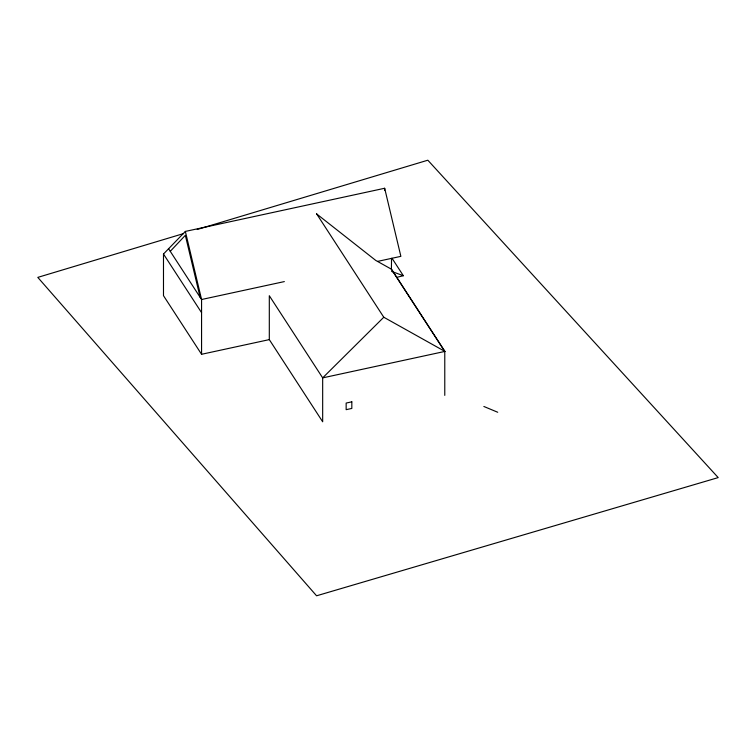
<?xml version="1.0" encoding="UTF-8"?>
<svg xmlns="http://www.w3.org/2000/svg" width="756" height="756" viewBox="0 0 756 756"><rect width="100%" height="100%" fill="white"/><g stroke="black" fill="none" stroke-linecap="round" stroke-linejoin="round"><path stroke-width="1.13" d="M384.624 190.446L384.662 188.263L185.352 231.421L163.485 254.025L163.485 295.662L201.569 354.29L269.306 339.614L322.67 421.772L322.67 377.877L269.306 295.728L269.306 339.614M170.261 251.323L185.333 235.333L200.123 297.278M444.906 351.417L383.783 317.236L322.67 377.877L444.906 351.417L391.542 269.259L375.77 260.442L316.698 213.957M183.632 233.566L37.8 277.386L316.575 595.794L718.2 477.594L427.83 160.206L197.203 229.493M396.947 277.31L403.345 275.713L392.033 258.297M284.341 281.591L201.569 299.508L168.446 248.526M377.499 261.415L400.869 256.35L384.662 188.263M391.617 271.413L403.345 275.713M483.859 406.473L497.722 412.256M316.528 213.702L383.783 317.236M163.485 254.025L201.569 312.653M185.352 231.421L201.569 299.508L201.569 354.29M444.774 395.379L444.774 351.436L391.41 269.287L391.542 258.372M351.823 401.833L346.154 403.061L346.154 409.667L351.823 408.438L351.823 401.833"/></g></svg>
